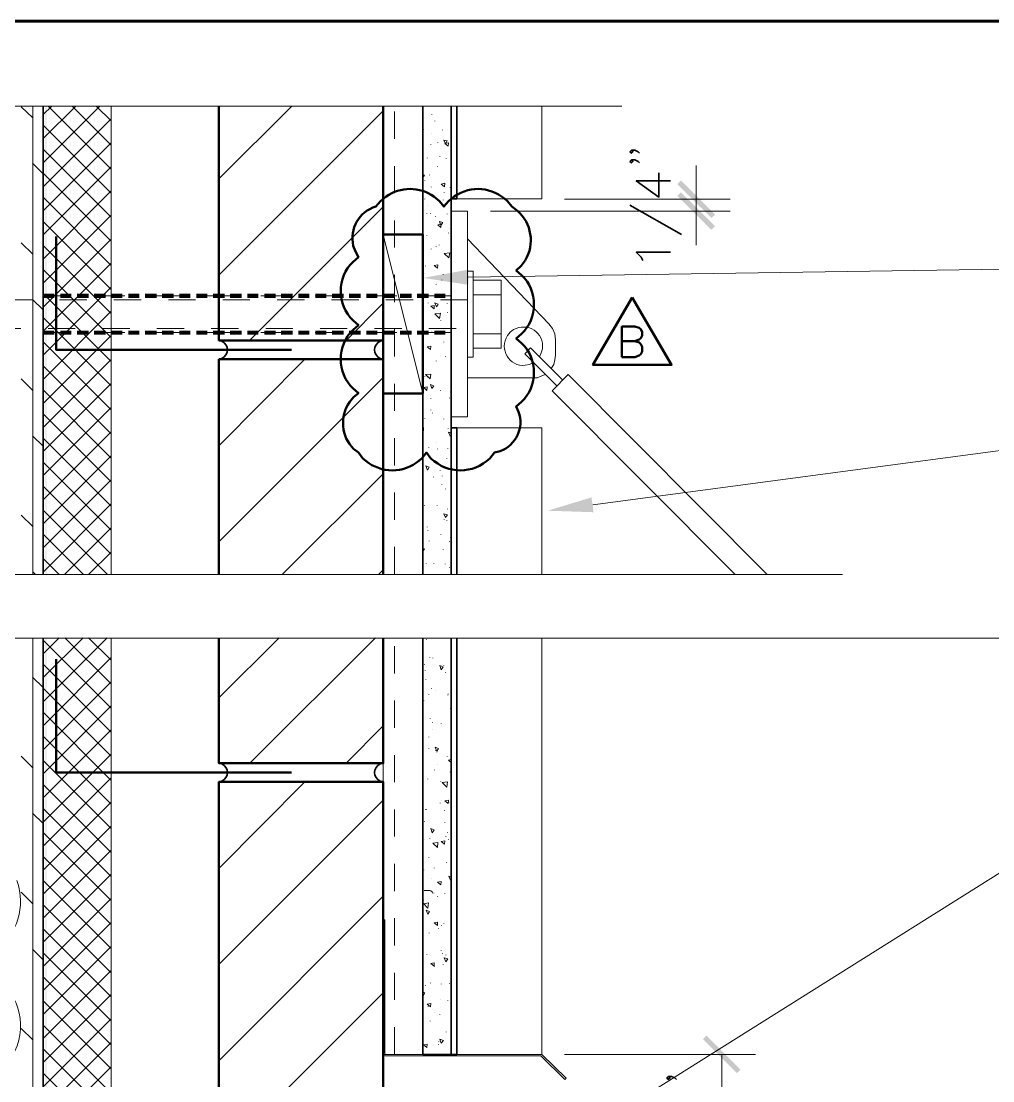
# Model space of a CAD drawing. Header units: inches. Extents: x 5 to 516, y -193 to 129.
# Drawn here: x 73.378 to 76.95, y -166.08 to -162.186 of the extents above; entities that cross this region are included whole.
import ezdxf

# ---------------------------------------------------------------- set-up
doc = ezdxf.new("R2010")
doc.units = ezdxf.units.IN
doc.header["$MEASUREMENT"] = 0
doc.linetypes.add('PDF_IMPORT', pattern=[1, 0.8, -0.2])
doc.layers.add('PDF8_Geometry', color=7, linetype='Continuous')
doc.layers.add('PDF8_Solid Fills', color=7, linetype='Continuous')

msp = doc.modelspace()

# ---------------------------------------------------------------- hatches: boundary and pattern name
at = {"layer": 'PDF8_Solid Fills', "transparency": 33554559}
for points in [[(75.8032928, -162.7713354), (75.7899594, -162.7846687), (75.9155155, -162.9091149), (75.9288483, -162.8968909)], [(75.9155161, -162.952447), (75.9288494, -162.9391137), (75.8032933, -162.8146698), (75.7899605, -162.8280026)], [(73.4588463, -163.1868921), (73.4588463, -163.2024477), (73.4999574, -163.2024471), (73.4999574, -163.1868921)], [(73.5210705, -163.1868921), (73.5210705, -163.2024477), (73.5621816, -163.2024471), (73.5621816, -163.1868921)], [(73.5832947, -163.1868921), (73.5832947, -163.2024477), (73.625517, -163.2024471), (73.625517, -163.1868921)], [(73.6455144, -163.1868921), (73.6455144, -163.2024477), (73.6877367, -163.2024471), (73.6877367, -163.1868921)], [(73.7088463, -163.1868921), (73.7088463, -163.2024477), (73.7499574, -163.2024471), (73.7499574, -163.1868921)], [(73.7710706, -163.1868921), (73.7710706, -163.2024477), (73.8121817, -163.2024471), (73.8121817, -163.1868921)], [(73.8332948, -163.1868921), (73.8332948, -163.2024477), (73.875517, -163.2024471), (73.875517, -163.1868921)], [(73.8955145, -163.1868921), (73.8955145, -163.2024477), (73.9377367, -163.2024471), (73.9377367, -163.1868921)], [(73.9588464, -163.1868921), (73.9588464, -163.2024477), (73.9999575, -163.2024471), (73.9999575, -163.1868921)], [(74.0210706, -163.1868921), (74.0210706, -163.2024477), (74.0621817, -163.2024471), (74.0621817, -163.1868921)], [(74.0832948, -163.1868921), (74.0832948, -163.2024477), (74.125517, -163.2024471), (74.125517, -163.1868921)], [(74.1455145, -163.1868921), (74.1455145, -163.2024477), (74.1877367, -163.2024471), (74.1877367, -163.1868921)], [(74.2088464, -163.1868921), (74.2088464, -163.2024477), (74.2499575, -163.2024471), (74.2499575, -163.1868921)], [(74.2710706, -163.1868921), (74.2710706, -163.2024477), (74.3132928, -163.2024471), (74.3132928, -163.1868921)], [(74.3332948, -163.1868921), (74.3332948, -163.2024477), (74.375517, -163.2024471), (74.375517, -163.1868921)], [(74.3966267, -163.1868921), (74.3966267, -163.2024477), (74.4377378, -163.2024471), (74.4377378, -163.1868921)], [(74.4588464, -163.1868921), (74.4588464, -163.2024477), (74.4999575, -163.2024471), (74.4999575, -163.1868921)], [(74.5210706, -163.1868921), (74.5210706, -163.2024477), (74.5632928, -163.2024471), (74.5632928, -163.1868921)], [(74.5832948, -163.1868921), (74.5832948, -163.2024477), (74.6255171, -163.2024471), (74.6255171, -163.1868921)], [(74.6466267, -163.1868921), (74.6466267, -163.2024477), (74.6877378, -163.2024471), (74.6877378, -163.1868921)], [(74.7088464, -163.1868921), (74.7088464, -163.2024477), (74.7499575, -163.2024471), (74.7499575, -163.1868921)], [(74.7710706, -163.1868921), (74.7710706, -163.2024477), (74.8132929, -163.2024471), (74.8132929, -163.1868921)], [(74.8332948, -163.1868921), (74.8332948, -163.2024477), (74.8755171, -163.2024471), (74.8755171, -163.1868921)], [(74.8966267, -163.1868921), (74.8966267, -163.2024477), (74.9377379, -163.2024471), (74.9377379, -163.1868921)], [(76.0088501, -166.0513378), (76.0221835, -166.0391156), (75.8977385, -165.9135594), (75.8844057, -165.9268933)]]:
    msp.add_hatch(color=256, dxfattribs=at).paths.add_polyline_path(points)

# ---------------------------------------------------------------- linework, layer by layer
at = {"layer": 'PDF8_Geometry', "lineweight": 60}
msp.add_lwpolyline([(116.5799627, -192.1857845), (116.5799627, -162.1857821), (71.5799591, -162.1857821), (71.5799591, -192.1857845)], dxfattribs=at)
at = {"layer": 'PDF8_Geometry', "lineweight": 15}
for points in [[(71.8499595, -162.4980041), (73.024404, -162.4980041), (73.1021818, -162.6313374), (73.2399595, -162.336893), (73.3155151, -162.4980041), (75.5855153, -162.4980041)], [(73.4199601, -162.5413368), (73.3777379, -162.5002257)], [(73.4199601, -164.2180043), (73.4199601, -162.4991153)], [(73.4588463, -162.6168915), (73.5777352, -162.4991138)], [(73.4588463, -162.5291139), (73.4888463, -162.4991139)], [(73.4588463, -162.499114), (73.4588463, -164.2180031)], [(73.4588463, -162.7057813), (73.665513, -162.4991147)], [(73.7088463, -162.7291149), (73.4777352, -162.4991148)], [(73.7088463, -162.6413373), (73.5666241, -162.499115)], [(73.7088463, -162.5524475), (73.6544019, -162.4991141)], [(73.7088463, -164.2180043), (73.7088463, -162.4991153)], [(74.1044039, -162.7646712), (74.3710706, -162.4991157)], [(74.1044039, -163.1191137), (74.7088484, -162.5146692)], [(74.7088464, -162.499114), (74.7088464, -164.2180031)], [(74.854404, -164.2180043), (74.854404, -162.4991153)], [(74.8877382, -162.5291139), (74.8877382, -162.5280028)], [(75.2921798, -162.499114), (75.2921798, -162.8391141), (74.9799575, -162.8391141)], [(73.4588463, -162.7946689), (73.7088463, -162.5446689)], [(73.7088463, -162.8180024), (73.4588463, -162.5680024)], [(74.8988466, -162.5535597), (74.8988466, -162.5524485)], [(74.8566238, -162.5835596), (74.8566238, -162.5824485)], [(74.886626, -162.6002244), (74.886626, -162.5991133)], [(74.9266244, -162.5857817), (74.9266244, -162.5846706)], [(73.4588463, -162.8824465), (73.7088463, -162.6324465)], [(74.8832939, -162.6402251), (74.8832939, -162.6391139)], [(74.9099595, -162.6324465), (74.9099595, -162.6313354)], [(74.944404, -162.6257819), (74.9377373, -162.636893), (74.9321818, -162.6224485)], [(74.944406, -162.6257823), (74.9321837, -162.622449)], [(74.9488491, -162.6324471), (74.947738, -162.6446693), (74.9355158, -162.6346693)], [(74.9488502, -162.6324465), (74.9355169, -162.6346687)], [(73.7088463, -162.90578), (73.4588463, -162.65578)], [(74.9166282, -162.68467), (74.9166282, -162.6835588)], [(73.4588463, -162.7468919), (73.4199574, -162.708003)], [(73.4588463, -162.9713363), (73.7088463, -162.7213363)], [(74.8699612, -162.6891142), (74.8699612, -162.6880031)], [(74.9077351, -162.7213363), (74.9077351, -162.7202252)], [(74.9399572, -162.6913364), (74.9399572, -162.6902252)], [(75.8588483, -162.840226), (75.8588483, -162.7157815)], [(73.7088463, -162.9946698), (73.4588463, -162.7446698)], [(74.854404, -162.7602247), (74.8610706, -162.7513358)], [(74.8610726, -162.7513362), (74.854406, -162.749114)], [(74.8788497, -162.7513362), (74.8788497, -162.7502251)], [(74.8621803, -162.7713354), (74.8621803, -162.7702243)], [(74.8855138, -162.7957811), (74.8855138, -162.79467)], [(74.9355129, -162.7813361), (74.9221796, -162.7846694)], [(74.9355164, -162.7813355), (74.9344052, -162.7946689), (74.922183, -162.7846689)], [(74.9544022, -162.7980032), (74.9544022, -162.7968921)], [(73.4588463, -163.0602261), (73.7088463, -162.809115)], [(73.7088463, -163.0835596), (73.4588463, -162.8324485)], [(74.8621803, -162.840226), (74.8621803, -162.8391149)], [(74.933293, -162.8157803), (74.933293, -162.8146692)], [(75.3755131, -162.840226), (75.9844021, -162.840226)], [(75.8588483, -163.0091148), (75.8588483, -162.8402259)], [(74.2177349, -163.3591153), (74.7088461, -162.8680041)], [(74.8732932, -162.8624473), (74.8732932, -162.8613362)], [(74.9288488, -162.843558), (74.9288488, -162.8424469)], [(73.4588463, -163.1480037), (73.7088463, -162.8980037)], [(74.868849, -162.8924472), (74.868849, -162.8913361)], [(74.8821818, -162.8935594), (74.8821818, -162.8924483)], [(74.901071, -162.9046701), (74.901071, -162.903559)], [(74.944406, -162.8946693), (74.944406, -162.8935582)], [(75.0188463, -162.8835587), (75.0188463, -163.6402254), (74.9588463, -163.6402254)], [(74.9588464, -163.6402254), (74.9588464, -162.8835587), (75.0188464, -162.8835587)], [(75.1032918, -162.8835587), (75.984403, -162.8835587)], [(73.7088463, -163.1713372), (73.4588463, -162.9213372)], [(74.9221801, -162.9313379), (74.9099579, -162.9335601)], [(74.9221836, -162.9313363), (74.9210725, -162.9435585), (74.9099613, -162.9335585)], [(74.9277366, -162.9257815), (74.9155144, -162.921337)], [(74.9277391, -162.925781), (74.9210725, -162.9368921), (74.9155169, -162.9213366)], [(74.9510701, -162.9468928), (74.9510701, -162.9457817)], [(73.4588463, -163.2368935), (73.7088463, -162.9868935)], [(74.854404, -163.5535597), (74.7088484, -162.9691153)], [(74.868849, -162.9746706), (74.868849, -162.9735595)], [(74.9488502, -162.9646699), (74.9488502, -162.9635588)], [(75.0188463, -162.9857813), (75.3177352, -163.2980035)], [(73.4199601, -163.0413368), (73.3777379, -163.0002257)], [(73.7088463, -163.2602247), (73.4588463, -163.0102247)], [(74.8855138, -163.0235598), (74.8855138, -163.0224487)], [(74.9032909, -163.0146713), (74.9032909, -163.0135601)], [(74.9144038, -163.0091148), (74.9144038, -163.0080037)], [(74.9532912, -163.0368929), (74.9499579, -163.0557818), (74.9332912, -163.0391152)], [(74.9532945, -163.0368926), (74.9332945, -163.0391148)], [(73.4588463, -163.3246711), (73.7088463, -163.0746711)], [(73.7088463, -163.3480046), (73.4588463, -163.0980046)], [(74.8588482, -163.1135595), (74.8588482, -163.1124484)], [(74.8644047, -163.0857817), (74.8644047, -163.0846706)], [(74.9099584, -163.0813358), (74.9088473, -163.0935581), (74.8966251, -163.0835581)], [(74.9099595, -163.0813375), (74.8966262, -163.0835597)], [(74.8966267, -163.1024489), (74.8966267, -163.1013377)], [(75.0188463, -163.420225), (75.0399574, -163.420225), (75.0399574, -163.1046694), (75.0188463, -163.1046694)], [(75.0210707, -163.1268923), (78.1388487, -163.0802256), (78.4688486, -163.0802256)], [(74.9032909, -163.1546701), (74.9032909, -163.153559)], [(74.9244045, -163.136893), (74.9244045, -163.1357819)], [(74.9288488, -163.1168916), (74.9288488, -163.1157805)], [(75.0399599, -163.136893), (75.1421821, -163.136893)], [(75.1421825, -163.3868931), (75.1421825, -163.136893)], [(73.4588463, -163.4135586), (73.7088463, -163.1635586)], [(73.7088463, -163.4368922), (73.4588463, -163.1868921)], [(75.0399599, -163.1913364), (75.1421821, -163.1913364)], [(73.4588463, -163.246892), (73.4199574, -163.2091142)], [(73.4588463, -163.1946707), (73.4588463, -163.1935596)], [(74.5721819, -163.3591153), (74.7088486, -163.2224486)], [(74.8599604, -163.1968929), (74.8599604, -163.1957817)], [(74.8744054, -163.2224485), (74.8744054, -163.2213374)], [(74.8966257, -163.2302255), (74.8955145, -163.2424477), (74.8832923, -163.2324477)], [(74.8966267, -163.2302248), (74.8832934, -163.2324471)], [(74.9110697, -163.2257813), (74.9044031, -163.2357813), (74.8988475, -163.2213368)], [(74.9110717, -163.2257806), (74.8988495, -163.2213361)], [(74.944406, -163.2246706), (74.944406, -163.2235595)], [(73.4588463, -163.5024484), (73.7088463, -163.2513373)], [(74.9188481, -163.2591148), (74.8988481, -163.261337)], [(74.9188493, -163.2591152), (74.915516, -163.2780041), (74.8988493, -163.2613374)], [(74.9455136, -163.2580026), (74.9455136, -163.2568915)], [(73.7088463, -163.525782), (73.4588463, -163.2746708)], [(74.8555162, -163.308004), (74.8555162, -163.3068929)], [(74.9210725, -163.2868926), (74.9210725, -163.2857815)], [(75.3266262, -163.4624478), (75.3355151, -163.4468922), (75.3399596, -163.4302256), (75.3421818, -163.4135589), (75.3421818, -163.3568922), (75.3399596, -163.33467), (75.3310707, -163.31467), (75.3177373, -163.2980033)], [(73.4588463, -163.3302253), (73.4588463, -163.3291142)], [(73.4588463, -163.590226), (73.7088463, -163.340226)], [(74.8877382, -163.3280032), (74.8877382, -163.3268921)], [(74.9577388, -163.3302253), (74.9577388, -163.3291142)], [(75.0399599, -163.3346696), (75.1421821, -163.3346696)], [(75.1877357, -163.3191151), (75.1755135, -163.3291151), (75.1655135, -163.3413373)], [(73.7088463, -163.6135596), (73.4588463, -163.3635595)], [(74.8555162, -163.3635595), (74.8555162, -163.3624484)], [(74.8832929, -163.380225), (74.8821818, -163.3924473), (74.8699595, -163.3824472)], [(74.8832939, -163.3802267), (74.8699606, -163.3824489)], [(74.9310687, -163.3657817), (74.9310687, -163.3646706)], [(75.0399599, -163.3868931), (75.1421821, -163.3868931)], [(75.368849, -163.5046706), (75.2499601, -163.3857817), (75.228849, -163.4080039), (75.3477379, -163.5268928)], [(74.9377373, -163.4180029), (74.9377373, -163.4168918)], [(75.2832913, -163.4191151), (75.2899579, -163.4046706), (75.2944024, -163.3902262)], [(73.4588463, -163.6791136), (73.7088463, -163.4291136)], [(73.7088463, -163.7024471), (73.4588463, -163.4524471)], [(74.1044039, -163.7457821), (74.4210706, -163.4280043)], [(74.9032909, -163.43467), (74.9032909, -163.4335589)], [(74.9566266, -163.4602257), (74.9566266, -163.4591146)], [(75.231069, -163.4502262), (75.2466246, -163.4468929), (75.261069, -163.4402262)], [(73.4199601, -163.5424491), (73.3777379, -163.5002268)], [(74.1044039, -164.0991146), (74.7088484, -163.4946701)], [(74.8621803, -163.4924477), (74.8621803, -163.4913366)], [(74.8844016, -163.482447), (74.8644016, -163.4846692)], [(74.8844029, -163.4824485), (74.8810696, -163.5002263), (74.8644029, -163.4846707)], [(74.8732932, -163.4946698), (74.8732932, -163.4935587)], [(75.0188463, -163.496892), (75.2588463, -163.496892), (75.2744018, -163.4957809), (75.2899574, -163.4902253), (75.3044018, -163.4835586)], [(75.3299583, -163.543559), (75.3888472, -163.4846701)], [(76.1188491, -164.2180043), (75.388849, -163.484671)], [(73.4588463, -163.7668912), (73.7088463, -163.5168912)], [(73.7088463, -163.7913369), (73.4588463, -163.5402258)], [(74.8699601, -163.5291157), (74.868849, -163.5424491), (74.8577378, -163.5324491)], [(74.8699612, -163.529114), (74.8577389, -163.5324474)], [(74.8944023, -163.525782), (74.8821801, -163.5213375)], [(74.8944049, -163.5257804), (74.8877382, -163.5357804), (74.8821827, -163.521336)], [(74.9188481, -163.543559), (74.9188481, -163.5424479)], [(74.8832939, -163.5735589), (74.8832939, -163.5724478)], [(74.9521823, -163.5713368), (74.9521823, -163.5702257)], [(74.9555144, -163.5491132), (74.9555144, -163.5480021)], [(76.0010693, -164.2180043), (75.3299581, -163.5435599)], [(75.4788479, -163.96356), (78.4588481, -163.5657822), (78.7210704, -163.5657822)], [(73.4588463, -163.855781), (73.7088463, -163.605781)], [(74.8832939, -163.6146695), (74.8832939, -163.6135584)], [(73.7088463, -163.8791145), (73.4588463, -163.6291145)], [(74.8621803, -163.6457816), (74.8621803, -163.6446705)], [(74.8899581, -163.6257824), (74.8899581, -163.6246713)], [(74.9321809, -163.6480037), (74.9321809, -163.6468926)], [(73.4588463, -163.9446708), (73.7088463, -163.6946708)], [(74.8566238, -163.6791136), (74.8544016, -163.6791136)], [(74.8566238, -163.6791142), (74.8566238, -163.6913364), (74.8544016, -163.6902253)], [(74.947738, -163.6824479), (74.947738, -163.6813368)], [(74.9588464, -163.699115), (74.9488464, -163.6957817)], [(74.9588466, -163.704669), (74.9544022, -163.7113356), (74.9488466, -163.6957801)], [(74.9799601, -163.6802258), (75.2921823, -163.6802258), (75.2921823, -164.2180036)], [(73.4588463, -163.7480042), (73.4199574, -163.7091153)], [(73.7088463, -163.9680043), (73.4588463, -163.7180043)], [(74.9044031, -163.7357813), (74.9044031, -163.7346702)], [(74.8766253, -163.7524485), (74.8766253, -163.7513373)], [(74.9077351, -163.7580027), (74.9077351, -163.7568915)], [(74.9466258, -163.7557805), (74.9466258, -163.7546694)], [(73.4588463, -164.0324484), (73.7088463, -163.7824484)], [(73.7088463, -164.0557819), (73.4588463, -163.8057819)], [(74.9421816, -163.793559), (74.9421816, -163.7924479)], [(74.3388467, -164.2180043), (74.7088468, -163.8491154)], [(74.8777355, -163.8246707), (74.8710688, -163.8357818), (74.8655133, -163.8202262)], [(74.8777375, -163.8246711), (74.8655153, -163.8202267)], [(74.9177359, -163.8368917), (74.9177359, -163.8357806)], [(73.4588463, -164.1213359), (73.7088463, -163.8713359)], [(74.8932947, -163.8613374), (74.8932947, -163.8602263)], [(74.9244045, -163.8891152), (74.9244045, -163.8880041)], [(74.9255167, -163.8580031), (74.9255167, -163.856892)], [(73.7088463, -164.1446694), (73.4588463, -163.8946694)], [(74.9377373, -163.9057801), (74.9377373, -163.904669)], [(73.4588463, -164.2102257), (73.7088463, -163.9591146)], [(74.8599604, -163.9657799), (74.8599604, -163.9646688)], [(74.9066275, -163.9668921), (74.9066275, -163.965781)], [(73.4199601, -164.0424491), (73.3777379, -164.001338)], [(73.6944059, -164.2180043), (73.4588503, -163.9824487)], [(74.9455136, -164.0002263), (74.9321803, -163.9957819)], [(74.9455151, -164.0002248), (74.9377373, -164.0102248), (74.9321818, -163.9957804)], [(74.9455136, -163.979115), (74.9455136, -163.9780038)], [(73.5377354, -164.2180043), (73.7088465, -164.0480043)], [(74.8699612, -164.044669), (74.8699612, -164.0435579)], [(74.933293, -164.0168912), (74.933293, -164.0157801)], [(74.9421816, -164.0202255), (74.9421816, -164.0191144)], [(73.6055161, -164.2180043), (73.4588494, -164.0713376)], [(74.8732932, -164.059114), (74.8732932, -164.0580029)], [(74.9210725, -164.073559), (74.9210725, -164.0724478)], [(74.9566266, -164.0835597), (74.9566266, -164.0824486)], [(71.8255138, -164.2191143), (72.9999583, -164.2191143), (73.0777361, -164.3524476), (73.2155138, -164.116892), (73.2910694, -164.2191143), (76.3977362, -164.2191143)], [(74.854404, -164.134671), (74.8610706, -164.124671)], [(74.8610726, -164.1246703), (74.854406, -164.122448)], [(74.8777375, -164.0968925), (74.8777375, -164.0957814)], [(74.9288488, -164.1280023), (74.9288488, -164.1268912)], [(74.9521823, -164.0991146), (74.9521823, -164.0980035)], [(74.9944051, -166.5602264), (78.8810721, -164.1191149), (79.0799609, -164.1191149)], [(73.5166263, -164.2180043), (73.4588485, -164.1602265)], [(73.6266252, -164.2180043), (73.7088474, -164.1368932)], [(74.6921816, -164.2180043), (74.7088482, -164.2024488)], [(74.8666246, -164.1791136), (74.8666246, -164.1780025)], [(74.8944023, -164.1802258), (74.8944023, -164.1791147)], [(74.9366251, -164.181338), (74.9366251, -164.1802269)], [(74.9521823, -164.1946708), (74.9521823, -164.1935597)], [(73.4288487, -164.2180043), (73.4199598, -164.2091154)], [(71.8255138, -164.4535594), (72.9999583, -164.4535594), (73.0777361, -164.5868927), (73.2155138, -164.3335593), (73.2910694, -164.4535594), (78.2421809, -164.4535594)], [(73.4199601, -168.5546701), (73.4199601, -164.4513364)], [(73.4588463, -164.5102248), (73.5177352, -164.451336)], [(73.4588463, -164.6868923), (73.6944019, -164.4513367)], [(73.4588463, -164.4513372), (73.4588463, -168.5546709)], [(73.4588463, -164.5980047), (73.605513, -164.451338)], [(73.7088463, -164.7102258), (73.4588463, -164.4602257)], [(73.7088463, -164.621336), (73.5377352, -164.451336)], [(73.7088463, -164.5335584), (73.625513, -164.4513361)], [(73.7088463, -168.5546701), (73.7088463, -164.4513364)], [(74.1044039, -164.6724473), (74.3266262, -164.4513361)], [(74.2188471, -164.9124488), (74.6799582, -164.4513377)], [(74.7088464, -164.4513372), (74.7088464, -165.9824485), (74.854402, -165.9824485), (74.854402, -164.4513372)], [(74.8677368, -164.4591158), (74.8677368, -164.4580047)], [(75.2921798, -164.4513372), (75.2921798, -165.9824485), (74.9799575, -165.9824485)], [(73.4588463, -164.7746699), (73.7088463, -164.5246698)], [(73.7088463, -164.7980034), (73.4588463, -164.5480034)], [(74.8555162, -164.525782), (74.8555162, -164.5246709)], [(74.8610726, -164.5513377), (74.8610726, -164.5502266)], [(74.8799574, -164.5235599), (74.8799574, -164.5224488)], [(74.8910703, -164.526892), (74.8910703, -164.5257809)], [(74.9288488, -164.5580041), (74.9166266, -164.5535596)], [(74.9166282, -164.5535598), (74.9221837, -164.5691154), (74.9288504, -164.5580043)], [(74.9310687, -164.5535598), (74.9310687, -164.5524487)], [(74.8632925, -164.5713369), (74.8632925, -164.5702258)], [(74.9377373, -164.5802254), (74.9377373, -164.5791143)], [(73.4588463, -164.634671), (73.4199574, -164.5957821)], [(73.4588463, -164.8635597), (73.7088463, -164.6135596)], [(74.8655169, -164.6046688), (74.8655169, -164.6035577)], [(73.7088463, -164.8868932), (73.4588463, -164.6368932)], [(74.8732932, -164.6568923), (74.8732932, -164.6557812)], [(74.8766253, -164.6602244), (74.8766253, -164.6591133)], [(74.886626, -164.6380031), (74.886626, -164.636892)], [(74.901071, -164.6446695), (74.901071, -164.6435584)], [(74.9466258, -164.6624488), (74.9466258, -164.6613377)], [(74.947738, -164.6591145), (74.947738, -164.6580034)], [(73.4588463, -164.9513373), (73.7088463, -164.7013372)], [(74.8555162, -164.6946708), (74.8555162, -164.6935597)], [(74.857736, -164.682448), (74.857736, -164.6813369)], [(74.9555144, -164.7113357), (74.9555144, -164.7102246)], [(73.7088463, -164.9757807), (73.4588463, -164.7246696)], [(74.8810696, -164.7491142), (74.8810696, -164.7480031)], [(74.5721819, -164.9124488), (74.7088486, -164.7757821)], [(74.8899581, -164.7646714), (74.8899581, -164.7635603)], [(74.8899581, -164.7880026), (74.8899581, -164.7868915)], [(74.9221801, -164.7668913), (74.9221801, -164.7657802)], [(73.4588463, -165.0402248), (73.7088463, -164.7902248)], [(73.7088463, -165.0635583), (73.4588463, -164.8135583)], [(74.8766253, -164.8168926), (74.8766253, -164.8157815)], [(74.8766253, -164.8602253), (74.8766253, -164.8591142)], [(74.9121794, -164.8580032), (74.8999572, -164.8535588)], [(74.9121819, -164.8580039), (74.9055153, -164.8680039), (74.8999597, -164.8535595)], [(74.901071, -164.8668917), (74.901071, -164.8657806)], [(73.4199601, -164.9291137), (73.3777379, -164.8868915)], [(73.4588463, -165.1291146), (73.7088463, -164.8791146)], [(73.7088463, -165.1524481), (73.4588463, -164.9024481)], [(74.9055153, -164.8724482), (74.9055153, -164.8713371)], [(74.9432938, -164.8880031), (74.9432938, -164.886892)], [(74.9588464, -164.8991138), (74.9488464, -164.901336)], [(74.9588464, -164.9102244), (74.9488464, -164.9013355)], [(74.8977389, -164.9380022), (74.8977389, -164.9368911)], [(74.9077351, -164.9191152), (74.9077351, -164.9180041)], [(74.9544022, -164.9457808), (74.9544022, -164.9446697)], [(73.4588463, -165.2168922), (73.7088463, -164.9668922)], [(74.1044039, -165.2991133), (74.4210706, -164.9813355)], [(74.872181, -164.9713364), (74.872181, -164.9702253)], [(74.9210725, -164.980225), (74.9210725, -164.9791139)], [(74.9455136, -164.9813372), (74.9255136, -164.9835594)], [(74.9455149, -164.9813375), (74.9421816, -165.0002264), (74.9255149, -164.9835598)], [(73.7088463, -165.2402257), (73.4588463, -164.9902257)], [(73.4588463, -165.305782), (73.7088463, -165.055782)], [(74.1044039, -165.6524482), (74.7088484, -165.0480037)], [(74.9177359, -165.0591141), (74.9177359, -165.0580029)], [(74.9244045, -165.0513377), (74.9244045, -165.0502266)], [(74.9488491, -165.048004), (74.947738, -165.0602262), (74.9355158, -165.0502262)], [(74.9488502, -165.0480034), (74.9355169, -165.0502256)], [(74.9499579, -165.0568919), (74.9499579, -165.0557808)], [(73.4588463, -165.1346711), (73.4199574, -165.0957822)], [(73.7088463, -165.3291155), (73.4588463, -165.0791155)], [(74.8644047, -165.0824476), (74.8644047, -165.0813365)], [(74.8677368, -165.0835598), (74.8677368, -165.0824487)], [(74.9344052, -165.0857819), (74.9344052, -165.0846708)], [(74.8599604, -165.1268925), (74.8599604, -165.1257814)], [(74.9355129, -165.1302268), (74.9355129, -165.1291157)], [(73.4588463, -165.3935596), (73.7088463, -165.1435596)], [(73.7088463, -165.4168931), (73.4588463, -165.1668931)], [(74.8955145, -165.1568924), (74.8832923, -165.1524479)], [(74.8955171, -165.1568919), (74.8888504, -165.168003), (74.8832949, -165.1524475)], [(74.9455136, -165.168003), (74.9455136, -165.1668919)], [(74.8621803, -165.1946709), (74.8621803, -165.1935598)], [(74.8799574, -165.1902266), (74.8799574, -165.1891155)], [(74.9099574, -165.2035598), (74.9077351, -165.2224487), (74.8910685, -165.205782)], [(74.9099595, -165.2035594), (74.8910706, -165.2057816)], [(74.9355129, -165.198003), (74.9221796, -165.2002252)], [(74.9355164, -165.1980036), (74.9344052, -165.2102258), (74.922183, -165.2002258)], [(74.9388495, -165.1813381), (74.9388495, -165.180227)], [(74.9421816, -165.182448), (74.9421816, -165.1813369)], [(74.9488502, -165.1924488), (74.9488502, -165.1913376)], [(73.4588463, -165.4824471), (73.7088463, -165.2324471)], [(73.7088463, -165.5057807), (73.4588463, -165.2557806)], [(74.8766253, -165.259115), (74.8766253, -165.2580039)], [(74.9410694, -165.2791142), (74.9410694, -165.278003)], [(73.4588463, -165.570227), (73.7088463, -165.320227)], [(74.857736, -165.305782), (74.857736, -165.3046709)], [(74.8955145, -165.2980034), (74.8955145, -165.2968923)], [(74.9588464, -165.3313377), (74.9499575, -165.3280043)], [(74.9588477, -165.3380039), (74.9555144, -165.3424483), (74.9499588, -165.3280039)], [(73.7088463, -165.5935583), (73.4588463, -165.3435582)], [(74.8877382, -165.338004), (74.8877382, -165.3368929)], [(74.9221801, -165.3468926), (74.9088468, -165.3491148)], [(74.9221836, -165.3468932), (74.9210725, -165.3591154), (74.9088502, -165.3491154)], [(73.4199601, -165.4291137), (73.3777379, -165.3868915)], [(73.4588463, -165.6591146), (73.7088463, -165.4091145)], [(74.1044039, -166.0057807), (74.7088484, -165.4013362)], [(74.8899581, -165.3902253), (74.888847, -165.3857808), (74.8844025, -165.3813364), (74.8799581, -165.3802253), (74.858847, -165.3802253)], [(74.8944023, -165.3902253), (74.8944023, -165.3891142)], [(74.9088473, -165.4035603), (74.9088473, -165.4024492)], [(74.9355129, -165.3913375), (74.9355129, -165.3902264)], [(73.7088463, -165.6824481), (73.4588463, -165.432448)], [(74.8566238, -165.4157809), (74.8566238, -165.4146698)], [(74.8755131, -165.4257817), (74.8566242, -165.429115)], [(74.8755154, -165.425782), (74.8732932, -165.4446709), (74.8566266, -165.4280042)], [(75.3766251, -166.0746708), (75.2888474, -165.9880041), (74.7144029, -165.9880041), (74.7099584, -165.986893), (74.7088473, -165.9835597), (74.7088473, -165.4880041), (74.7144029, -165.4880041), (74.7144029, -165.976893), (74.715514, -165.9813374), (74.7188473, -165.9824485)], [(74.8788477, -165.4568922), (74.872181, -165.4668922), (74.8666255, -165.4524478)], [(74.8788497, -165.4568915), (74.8666275, -165.4524471)], [(73.4588463, -165.7480044), (73.7088463, -165.4980043)], [(73.7088463, -165.7713356), (73.4588463, -165.5213356)], [(74.9088463, -165.4968928), (74.9077351, -165.509115), (74.896624, -165.499115)], [(74.9088473, -165.4968921), (74.8966251, -165.4991144)], [(74.9121794, -165.5213356), (74.9121794, -165.5202245)], [(74.9232923, -165.5102249), (74.9232923, -165.5091138)], [(74.9310687, -165.5024486), (74.9310687, -165.5013375)], [(74.8777375, -165.5368928), (74.8777375, -165.5357817)], [(73.4588463, -165.6346711), (73.4199574, -165.5957822)], [(73.4588463, -165.835782), (73.7088463, -165.5857819)], [(74.9221801, -165.6002247), (74.9221801, -165.5991136)], [(73.7088463, -165.8591155), (73.4588463, -165.6091155)], [(74.868849, -165.6157818), (74.868849, -165.6146707)], [(74.8966257, -165.6457824), (74.8955145, -165.6580046), (74.8832923, -165.6480046)], [(74.8966267, -165.6457818), (74.8832934, -165.648004)], [(74.9266244, -165.6135597), (74.9266244, -165.6124486)], [(74.9466258, -165.6313368), (74.9332925, -165.6280034)], [(74.9466273, -165.6313363), (74.9388495, -165.6424474), (74.933294, -165.628003)], [(74.9388495, -165.618004), (74.9388495, -165.6168929)], [(73.4588463, -165.9246695), (73.7088463, -165.6746695)], [(74.8977389, -165.6591146), (74.8977389, -165.6580034)], [(74.9288488, -165.6524482), (74.9288488, -165.651337)], [(73.7088463, -165.948003), (73.4588463, -165.698003)], [(74.8821818, -165.7213365), (74.8821818, -165.7202254)], [(74.9221801, -165.7246708), (74.9221801, -165.7235597)], [(74.9521823, -165.7235586), (74.9521823, -165.7224475)], [(73.4588463, -166.0124471), (73.7088463, -165.7624471)], [(74.2188471, -166.2457823), (74.7088471, -165.7557822)], [(74.8621803, -165.7557807), (74.8544025, -165.7535585)], [(74.8621828, -165.7557802), (74.8555162, -165.7668913), (74.8544051, -165.7646691)], [(74.8644047, -165.7291151), (74.8644047, -165.728004)], [(73.7088463, -166.0357806), (73.4588463, -165.7857806)], [(74.8832929, -165.795782), (74.8821818, -165.8080042), (74.8699595, -165.7980042)], [(74.8832939, -165.7957813), (74.8699606, -165.7980035)], [(74.9188481, -165.7802264), (74.9188481, -165.7791153)], [(74.9466258, -165.7846707), (74.9466258, -165.7835595)], [(74.8744054, -165.8080042), (74.8744054, -165.8068931)], [(74.8977389, -165.8280034), (74.8977389, -165.8268923)], [(74.9166282, -165.835782), (74.9166282, -165.8346708)], [(73.4588463, -166.1013369), (73.7088463, -165.8513369)], [(73.7088463, -166.1246704), (73.4588463, -165.8746704)], [(74.8810696, -165.8602254), (74.8810696, -165.8591143)], [(74.9566266, -165.8635597), (74.9566266, -165.8624486)], [(73.4199601, -165.9291138), (73.3777379, -165.8868915)], [(74.9399572, -165.901336), (74.9399572, -165.9002249)], [(73.4588463, -166.1891145), (73.7088463, -165.9391145)], [(74.8699601, -165.9446693), (74.868849, -165.9568915), (74.8566267, -165.9468915)], [(74.8699612, -165.9446709), (74.8566278, -165.9468932)], [(74.9121794, -165.9468931), (74.9121794, -165.945782)], [(74.9132916, -165.9368924), (74.9132916, -165.9357812)], [(74.9299579, -165.9313366), (74.9221801, -165.9413366), (74.9166246, -165.9268922)], [(74.929961, -165.9313382), (74.9166276, -165.9268937)], [(73.7088463, -166.212448), (73.4588463, -165.962448)], [(75.3766253, -166.0746713), (75.3810698, -166.0702269), (75.2921809, -165.9824491), (74.7188475, -165.9824491)], [(74.8666246, -165.9813373), (74.8666246, -165.9802261)], [(75.3755131, -165.9824472), (76.0777354, -165.9824472)], [(75.9532946, -165.9824472), (75.9532946, -166.3157805)], [(73.4588463, -166.2780043), (73.7088463, -166.0280043)], [(73.7088463, -166.3013378), (73.4588463, -166.0513378)]]:
    msp.add_lwpolyline(points, dxfattribs=at)
at = {"layer": 'PDF8_Geometry', "lineweight": 35}
for points in [[(73.4588463, -162.499114), (73.4588463, -164.2180031)], [(74.854404, -164.2180043), (74.854404, -162.4991153)], [(74.9588464, -162.499114), (74.9588464, -164.2180031)], [(74.9799601, -162.8391138), (74.958849, -162.8391138), (74.958849, -162.4991137)], [(74.9799601, -162.499114), (74.9799601, -162.8391141)], [(75.6210689, -162.6602242), (75.6266244, -162.6657798), (75.6210689, -162.6713354), (75.6155133, -162.6657798), (75.6210689, -162.6602242), (75.6332911, -162.6602242), (75.6455133, -162.6657798), (75.6510689, -162.6713354)], [(75.6210689, -162.6957806), (75.6266244, -162.7013362), (75.6210689, -162.7068917), (75.6155133, -162.7013362), (75.6210689, -162.6957806), (75.6332911, -162.6957806), (75.6455133, -162.7013362), (75.6510689, -162.7068917)], [(75.764406, -162.7724476), (75.6388505, -162.7724476), (75.7221838, -162.8324476), (75.7221838, -162.7435587)], [(75.615517, -162.8624473), (75.805517, -162.969114)], [(75.6632917, -163.0646704), (75.656625, -163.0524481), (75.6388472, -163.0346703), (75.7644028, -163.0346703)], [(74.115515, -163.361337), (74.1044039, -163.3591147)], [(74.7088464, -163.3591153), (74.6977353, -163.3613375)], [(74.1044039, -163.4280036), (74.115515, -163.4257814)], [(74.6977353, -163.4257819), (74.7088464, -163.4280042)], [(74.9588464, -164.2180043), (74.9588464, -163.6802265), (74.9799575, -163.6802265), (74.9799575, -164.2180043)], [(73.4588463, -164.4513372), (73.4588463, -168.5546709)], [(74.9588464, -164.4513372), (74.9588464, -165.9824485), (74.854402, -165.9824485)], [(74.854404, -165.9824472), (74.854404, -164.451336)], [(74.9799601, -165.9824472), (74.958849, -165.9824472), (74.958849, -164.451336)], [(74.9799601, -164.4513372), (74.9799601, -165.9824485)], [(74.115515, -164.9146705), (74.1044039, -164.9124483)], [(74.7088464, -164.9124488), (74.6977353, -164.914671)], [(74.1044039, -164.9813372), (74.115515, -164.9791149)], [(74.6977353, -164.9791155), (74.7088464, -164.9813377)], [(75.7566257, -166.0635584), (75.7632924, -166.069114), (75.7566257, -166.0746695), (75.7510702, -166.069114), (75.7566257, -166.0635584), (75.7688479, -166.0635584), (75.7810702, -166.069114), (75.7866257, -166.0746695)]]:
    msp.add_lwpolyline(points, dxfattribs=at)
at = {"layer": 'PDF8_Geometry', "lineweight": 50}
for points in [[(74.7088464, -162.499114), (74.7088464, -163.3591141), (74.1044019, -163.3591141), (74.1044019, -162.499114)], [(74.719959, -162.8302243), (74.6988479, -162.846891), (74.6821812, -162.8668909)], [(74.969959, -162.8302243), (74.9488479, -162.846891), (74.9321812, -162.8668909), (74.9155145, -162.846891), (74.8944034, -162.8302243)], [(74.3710688, -163.3935594), (73.5066243, -163.3935594), (73.5066243, -162.9768927)], [(74.5988479, -163.0113354), (74.6066256, -163.0324465), (74.6177367, -163.0524465), (74.5977367, -163.0702243)], [(74.5977367, -163.2857799), (74.6177367, -163.3024465), (74.5977367, -163.3202243)], [(75.586627, -163.420225), (75.586627, -163.3080028), (75.6344048, -163.3080028), (75.6499603, -163.3124472), (75.6555159, -163.3180028), (75.6610714, -163.3291139), (75.6610714, -163.340225), (75.6555159, -163.350225), (75.6499603, -163.3557806), (75.6344048, -163.3613361), (75.586627, -163.3613361)], [(75.2177368, -163.3691132), (75.1977368, -163.3513354), (75.2177368, -163.3346687)], [(75.6344017, -163.3613374), (75.6499572, -163.366893), (75.6555128, -163.3724485), (75.6610684, -163.3824485), (75.6610684, -163.3991152), (75.6555128, -163.4091152), (75.6499572, -163.4146707), (75.6344017, -163.4202263), (75.5866239, -163.4202263)], [(74.1044039, -163.4280036), (74.7088484, -163.4280036), (74.7088484, -164.2180037)], [(74.1044039, -164.2180043), (74.1044039, -163.4280043)], [(74.5977367, -163.5357799), (74.6177367, -163.5524465), (74.599959, -163.5680021), (74.5844034, -163.5857799)], [(75.2066257, -163.6213354), (75.1977368, -163.6013354), (75.2177368, -163.5846688)], [(75.1010701, -163.7924466), (75.1177368, -163.7713354), (75.1388479, -163.7657799)], [(74.7088464, -164.4513372), (74.7088464, -164.9124484), (74.1044019, -164.9124484), (74.1044019, -164.4513372)], [(74.3710688, -164.946893), (73.5066243, -164.946893), (73.5066243, -164.5302263)]]:
    msp.add_lwpolyline(points, dxfattribs=at)
at = {"layer": 'PDF8_Geometry', "linetype": 'PDF_IMPORT', "lineweight": 15, "ltscale": 0.084444}
msp.add_lwpolyline([(74.7499615, -164.2180043), (74.7499615, -162.4991147)], dxfattribs=at)
at = {"layer": 'PDF8_Geometry', "lineweight": 50}
for points in [[(75.2177368, -163.1191132), (75.1977368, -163.1013354), (75.2155146, -163.0846687), (75.2310701, -163.0646687, 0.361642094), (75.2021812, -162.8824465), (75.1821812, -162.8668909), (75.1655146, -162.846891)], [(74.599959, -163.756891), (74.6177367, -163.7713354), (74.6344034, -163.7924466, 0.358859828), (74.829959, -163.8091132), (74.8510701, -163.7924466), (74.8677368, -163.7713354), (74.8844034, -163.7924466)]]:
    msp.add_lwpolyline(points, format="xyb", dxfattribs=at)
for points in [[(74.7088464, -163.5535586), (74.7088464, -162.9691142), (74.854402, -162.9691142), (74.854402, -163.5535586)], [(75.6244055, -163.2013371), (75.7688499, -163.4491149), (75.479961, -163.4491149)], [(74.1044039, -166.2457817), (74.1044039, -164.9813372), (74.7088484, -164.9813372), (74.7088484, -166.2457817)]]:
    msp.add_lwpolyline(points, close=True, dxfattribs=at)
at = {"layer": 'PDF8_Geometry', "lineweight": 0}
for points in [[(74.9588464, -163.1868921), (74.9588464, -163.2024477)], [(74.9588464, -163.3224467), (74.9588464, -163.3380023)]]:
    msp.add_lwpolyline(points, dxfattribs=at)
at = {"layer": 'PDF8_Geometry', "linetype": 'PDF_IMPORT', "lineweight": 15, "ltscale": 0.083333}
for points in [[(75.0188463, -163.2102256), (73.0766261, -163.2102256)], [(73.0766261, -163.3146704), (75.018849, -163.3146704)], [(74.7499615, -165.9824472), (74.7499615, -164.4513377)]]:
    msp.add_lwpolyline(points, dxfattribs=at)
at = {"layer": 'PDF8_Geometry', "linetype": 'PDF_IMPORT', "lineweight": 15, "ltscale": 0.042222}
for points in [[(74.9588464, -163.1946707), (73.4788483, -163.1946707)], [(74.9588464, -163.3302253), (73.4788483, -163.3302253)]]:
    msp.add_lwpolyline(points, dxfattribs=at)
at = {"layer": 'PDF8_Geometry', "lineweight": 50}
for points in [[(74.8944034, -162.8302243), (74.843459, -162.7926502), (74.7711256, -162.7934835), (74.719959, -162.8302243)], [(75.1655146, -162.846891), (75.1100886, -162.7951131), (75.0331627, -162.7866872), (74.969959, -162.8302243)], [(74.6821812, -162.8668909), (74.6187553, -162.8862983), (74.5843849, -162.9471687), (74.5988479, -163.0113354)], [(74.5977367, -163.0702243), (74.5374404, -163.1265576), (74.5379404, -163.2286502), (74.5977367, -163.2857799)], [(75.2177368, -163.3346687), (75.2774961, -163.2796873), (75.2778109, -163.1740206), (75.2177368, -163.1191132)], [(74.5977367, -163.3202243), (74.5374404, -163.3765576), (74.5379404, -163.4786502), (74.5977367, -163.5357799)], [(75.2177368, -163.5846688), (75.2774961, -163.5296873), (75.2778109, -163.4240206), (75.2177368, -163.3691132)], [(74.5844034, -163.5857799), (74.5484404, -163.6372243), (74.5539404, -163.713354), (74.599959, -163.756891)], [(75.1388479, -163.7657799), (75.1958849, -163.7445577), (75.2279405, -163.6788725), (75.2066257, -163.6213354)], [(74.8844034, -163.7924466), (74.9465331, -163.8514651), (75.0387553, -163.8507799), (75.1010701, -163.7924466)]]:
    msp.add_open_spline(points, degree=3, dxfattribs=at)
at = {"layer": 'PDF8_Geometry', "lineweight": 15}
for points in [[(75.2944024, -163.3902262), (75.3006616, -163.330004), (75.2406061, -163.2902262), (75.1877357, -163.3191151)], [(75.1655135, -163.3413373), (75.133069, -163.3890225), (75.172569, -163.4576336), (75.231069, -163.4502262)], [(73.0344055, -165.6191157), (73.2197944, -165.7204861), (73.4298314, -165.5432083), (73.3621833, -165.3435601)], [(73.2999603, -166.0468916), (73.4955344, -165.854725), (73.2764603, -165.5529101), (73.0332936, -165.6780027)]]:
    msp.add_open_spline(points, degree=3, dxfattribs=at)
at = {"layer": 'PDF8_Geometry', "lineweight": 35}
for points in [[(74.115515, -163.4257814), (74.1427187, -163.4090221), (74.1427187, -163.3780962), (74.115515, -163.361337)], [(74.6977353, -163.3613375), (74.6702909, -163.3757634), (74.6702909, -163.411356), (74.6977353, -163.4257819)], [(74.115515, -164.9791149), (74.1427187, -164.9623557), (74.1427187, -164.9314298), (74.115515, -164.9146705)], [(74.6977353, -164.914671), (74.6702909, -164.929097), (74.6702909, -164.9646896), (74.6977353, -164.9791155)]]:
    msp.add_open_spline(points, degree=3, dxfattribs=at)
at = {"layer": 'PDF8_Solid Fills', "lineweight": 50, "transparency": 33554559}
for points in [[(73.4677348, -164.2180043), (73.4699571, -164.2180043), (73.4677348, -162.4991153)], [(73.4699592, -164.2180043), (73.467737, -162.4991153), (73.4699592, -162.4991153)], [(75.0221828, -163.1546701), (74.8555162, -163.1291145), (75.0210717, -163.0991145)], [(73.4588463, -163.3224467), (73.4588463, -163.3380023), (73.4999574, -163.3224467)], [(73.4588463, -163.3380039), (73.4999574, -163.3224483), (73.4999574, -163.3380039)], [(73.5210705, -163.3224467), (73.5210705, -163.3380023), (73.5621816, -163.3224467)], [(73.5210705, -163.3380039), (73.5621816, -163.3224483), (73.5621816, -163.3380039)], [(73.5832947, -163.3224467), (73.5832947, -163.3380023), (73.625517, -163.3224467)], [(73.5832947, -163.3380039), (73.625517, -163.3224483), (73.625517, -163.3380039)], [(73.6455144, -163.3224467), (73.6455144, -163.3380023), (73.6877367, -163.3224467)], [(73.6455144, -163.3380039), (73.6877367, -163.3224483), (73.6877367, -163.3380039)], [(73.7088463, -163.3224467), (73.7088463, -163.3380023), (73.7499574, -163.3224467)], [(73.7088463, -163.3380039), (73.7499574, -163.3224483), (73.7499574, -163.3380039)], [(73.7710706, -163.3224467), (73.7710706, -163.3380023), (73.8121817, -163.3224467)], [(73.7710706, -163.3380039), (73.8121817, -163.3224483), (73.8121817, -163.3380039)], [(73.8332948, -163.3224467), (73.8332948, -163.3380023), (73.875517, -163.3224467)], [(73.8332948, -163.3380039), (73.875517, -163.3224483), (73.875517, -163.3380039)], [(73.8955145, -163.3224467), (73.8955145, -163.3380023), (73.9377367, -163.3224467)], [(73.8955145, -163.3380039), (73.9377367, -163.3224483), (73.9377367, -163.3380039)], [(73.9588464, -163.3224467), (73.9588464, -163.3380023), (73.9999575, -163.3224467)], [(73.9588464, -163.3380039), (73.9999575, -163.3224483), (73.9999575, -163.3380039)], [(74.0210706, -163.3224467), (74.0210706, -163.3380023), (74.0621817, -163.3224467)], [(74.0210706, -163.3380039), (74.0621817, -163.3224483), (74.0621817, -163.3380039)], [(74.0832948, -163.3224467), (74.0832948, -163.3380023), (74.125517, -163.3224467)], [(74.0832948, -163.3380039), (74.125517, -163.3224483), (74.125517, -163.3380039)], [(74.1455145, -163.3224467), (74.1455145, -163.3380023), (74.1877367, -163.3224467)], [(74.1455145, -163.3380039), (74.1877367, -163.3224483), (74.1877367, -163.3380039)], [(74.2088464, -163.3224467), (74.2088464, -163.3380023), (74.2499575, -163.3224467)], [(74.2088464, -163.3380039), (74.2499575, -163.3224483), (74.2499575, -163.3380039)], [(74.2710706, -163.3224467), (74.2710706, -163.3380023), (74.3132928, -163.3224467)], [(74.2710706, -163.3380039), (74.3132928, -163.3224483), (74.3132928, -163.3380039)], [(74.3332948, -163.3224467), (74.3332948, -163.3380023), (74.375517, -163.3224467)], [(74.3332948, -163.3380039), (74.375517, -163.3224483), (74.375517, -163.3380039)], [(74.3966267, -163.3224467), (74.3966267, -163.3380023), (74.4377378, -163.3224467)], [(74.3966267, -163.3380039), (74.4377378, -163.3224483), (74.4377378, -163.3380039)], [(74.4588464, -163.3224467), (74.4588464, -163.3380023), (74.4999575, -163.3224467)], [(74.4588464, -163.3380039), (74.4999575, -163.3224483), (74.4999575, -163.3380039)], [(74.5210706, -163.3224467), (74.5210706, -163.3380023), (74.5632928, -163.3224467)], [(74.5210706, -163.3380039), (74.5632928, -163.3224483), (74.5632928, -163.3380039)], [(74.5832948, -163.3224467), (74.5832948, -163.3380023), (74.6255171, -163.3224467)], [(74.5832948, -163.3380039), (74.6255171, -163.3224483), (74.6255171, -163.3380039)], [(74.6466267, -163.3224467), (74.6466267, -163.3380023), (74.6877378, -163.3224467)], [(74.6466267, -163.3380039), (74.6877378, -163.3224483), (74.6877378, -163.3380039)], [(74.7088464, -163.3224467), (74.7088464, -163.3380023), (74.7499575, -163.3224467)], [(74.7088464, -163.3380039), (74.7499575, -163.3224483), (74.7499575, -163.3380039)], [(74.7710706, -163.3224467), (74.7710706, -163.3380023), (74.8132929, -163.3224467)], [(74.7710706, -163.3380039), (74.8132929, -163.3224483), (74.8132929, -163.3380039)], [(74.8332948, -163.3224467), (74.8332948, -163.3380023), (74.8755171, -163.3224467)], [(74.8332948, -163.3380039), (74.8755171, -163.3224483), (74.8755171, -163.3380039)], [(74.8966267, -163.3224467), (74.8966267, -163.3380023), (74.9377379, -163.3224467)], [(74.8966267, -163.3380039), (74.9377379, -163.3224483), (74.9377379, -163.3380039)], [(75.48218, -163.9902256), (75.3132911, -163.9846701), (75.4744022, -163.9357812)]]:
    msp.add_solid(points, dxfattribs=at)
at = {"layer": 'PDF8_Solid Fills', "lineweight": 35, "transparency": 33554559}
for points in [[(73.4677348, -168.5546701), (73.4699571, -168.5546701), (73.4677348, -164.4513364)], [(73.4699592, -168.5546701), (73.467737, -164.4513364), (73.4699592, -164.4513364)]]:
    msp.add_solid(points, dxfattribs=at)

doc.saveas('drawing.dxf')
